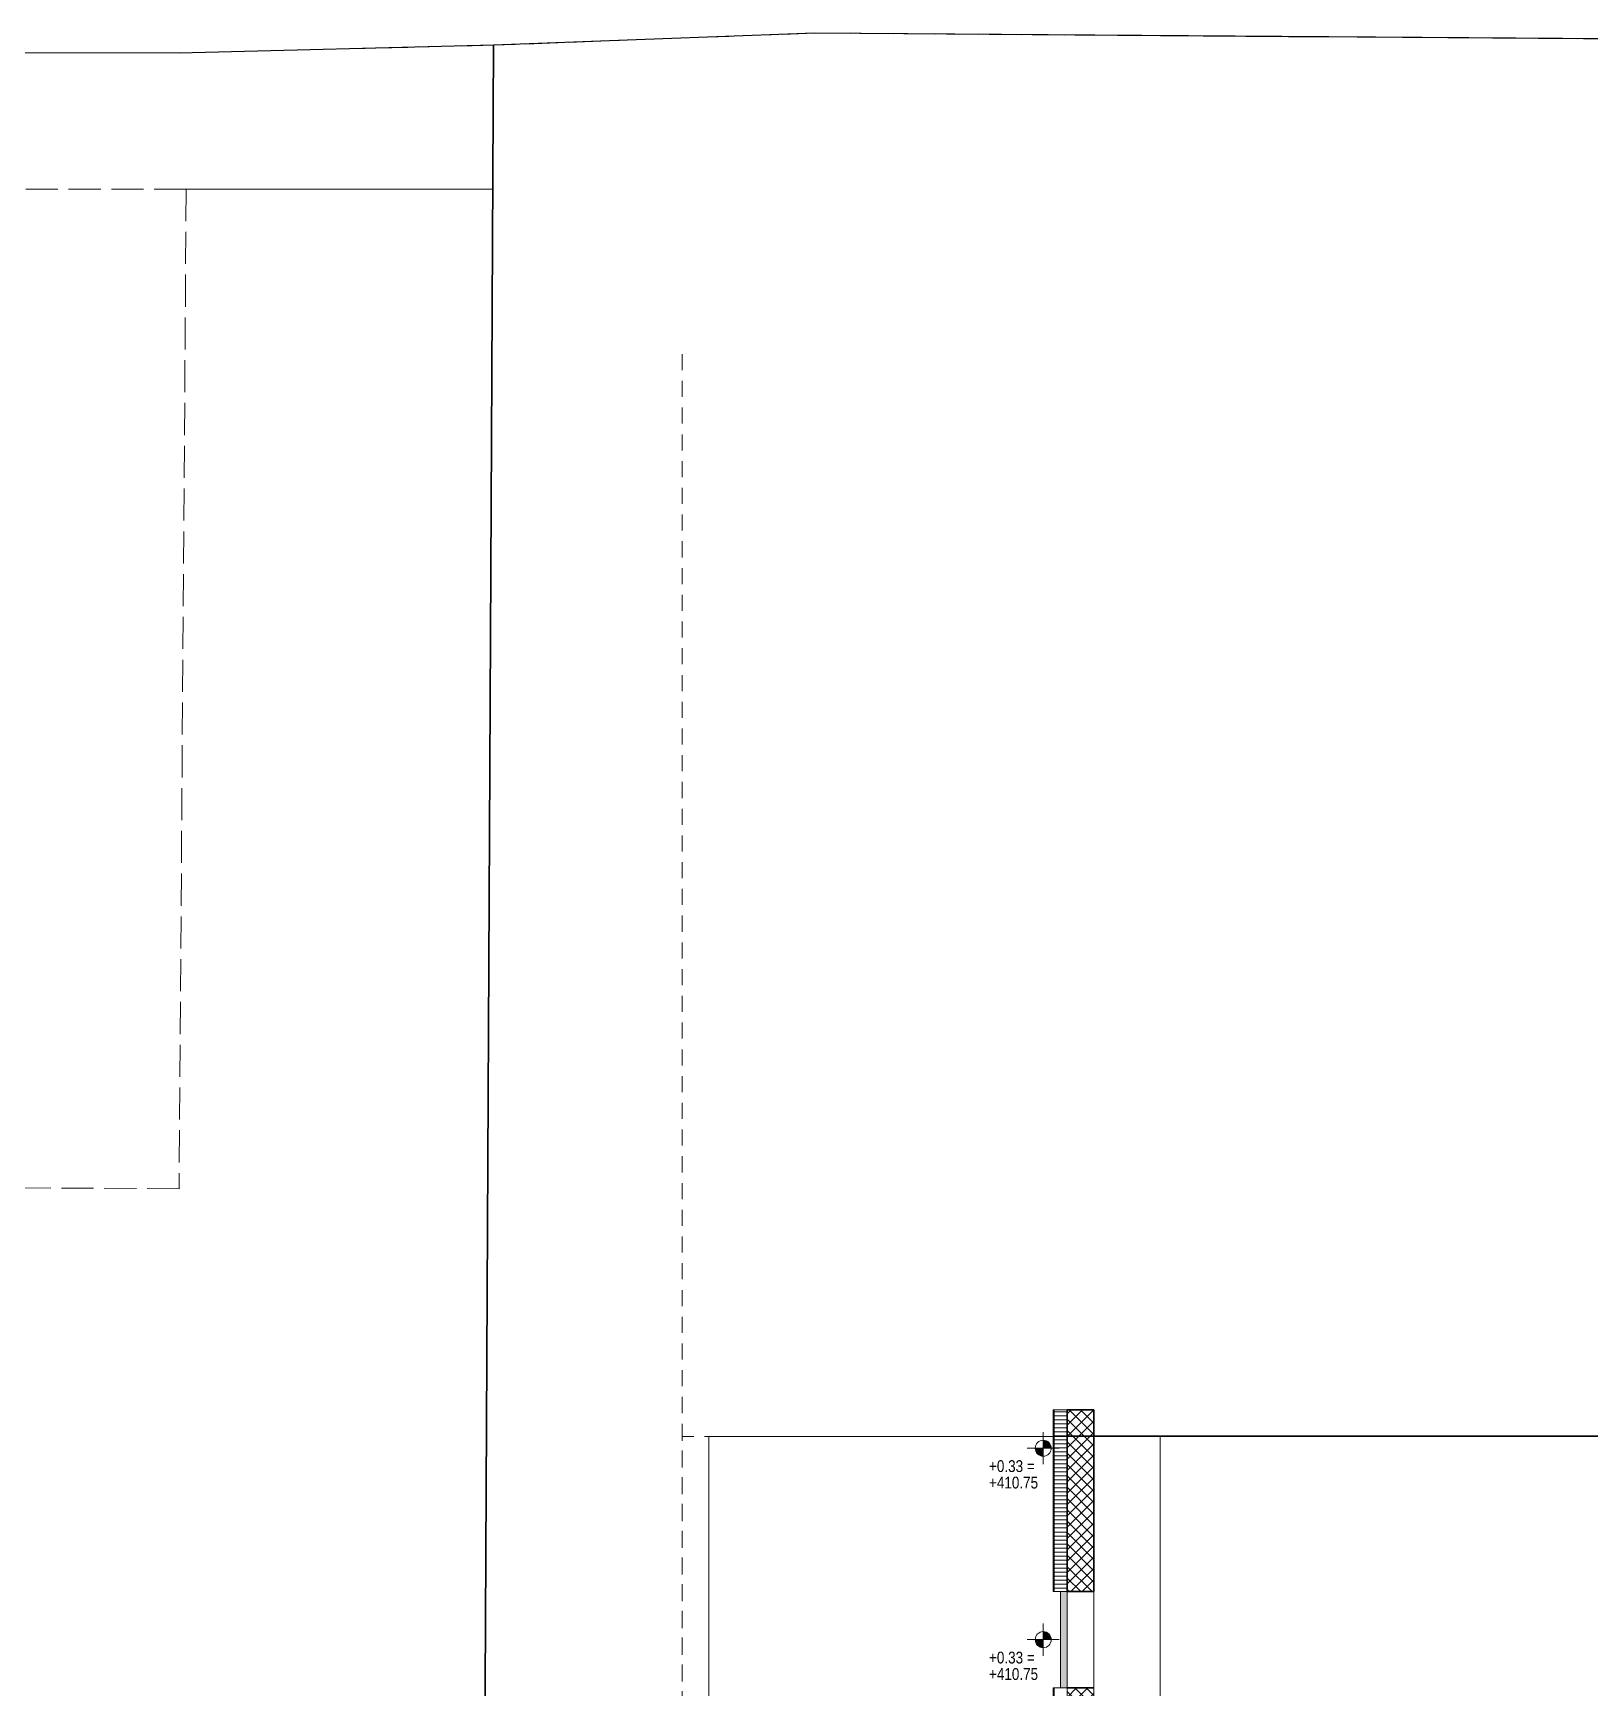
# Model space of a CAD drawing. Header units: metres. Extents: x -163 to 276, y -152 to 153.
# Drawn here: x 4.52 to 19.07, y 10.88 to 26.35 of the extents above; entities that cross this region are included whole.
import ezdxf

# ---------------------------------------------------------------- set-up
doc = ezdxf.new("R2010")
doc.units = ezdxf.units.M
doc.header["$MEASUREMENT"] = 0
doc.linetypes.add('Strich 3_1mm Kanten', pattern=[0.2, 0.15, -0.05])
doc.linetypes.add('Strich 6_1mm', pattern=[0.35, 0.3, -0.05])
for name, color, linetype in [('000 Kataster', 7, 'Continuous'), ('000-3 Kataster Parzellengrenzen', 7, 'Continuous'), ('010 Aussenwände', 7, 'Continuous'), ('010 Aussenwände Bauteilschraffuren', 7, 'Continuous'), ('010 Aussenwände Schichttrennlinien', 7, 'Continuous'), ('010 Türen', 7, 'Continuous'), ('026 Unterhalb', 7, 'Continuous'), ('030 Bodenaufbauten', 7, 'Continuous'), ('035 Decken', 7, 'Continuous'), ('111 Bemassung Ausführung Koten Neu', 7, 'Continuous'), ('320 Sanitär Neu', 7, 'Continuous')]:
    doc.layers.add(name, color=color, linetype=linetype)
doc.styles.add('ERSTELLTER_STIL_2', font='ARIALN.TTF')
pattern_1 = [(45, (0, 0), (-0.053033, 0.053033), []), (135, (0, 0), (0.053033, 0.053033), [])]

msp = doc.modelspace()

# ---------------------------------------------------------------- hatches: boundary and pattern name
at = {"layer": '010 Aussenwände Bauteilschraffuren', "linetype": 'Continuous', "lineweight": 13, "true_color": 0x5f5f5f}
h = msp.add_hatch(dxfattribs=at)
h.set_pattern_fill('Dämmstoff__allgemein_ver_31', color=251, style=0, pattern_type=2)
h.set_pattern_definition([(2e-13, (0, 0), (0, 0.0375), [])])
h.paths.add_polyline_path([(14.065, 13.48), (14.065, 11.78), (14.185, 11.78), (14.185, 13.48)])
h = msp.add_hatch(dxfattribs=at)
h.set_pattern_fill('Beton_0001', color=251, style=0, pattern_type=2)
h.set_pattern_definition(pattern_1)
h.paths.add_polyline_path([(14.185, 13.48), (14.185, 11.78), (14.435, 11.78), (14.435, 13.48)])
h = msp.add_hatch(dxfattribs=at)
h.set_pattern_fill('Beton_0001', color=251, style=0, pattern_type=2)
h.set_pattern_definition(pattern_1)
h.paths.add_polyline_path([(14.185, 3.309), (14.273, 3.2), (14.435, 3.2), (14.435, 10.88), (14.185, 10.88)])
at = {"layer": '111 Bemassung Ausführung Koten Neu', "linetype": 'Continuous', "lineweight": 13}
for points in [[(13.962, 13.121), (14.037, 13.121), (14.031, 13.15), (14.015, 13.174), (13.99, 13.19), (13.962, 13.196)], [(13.962, 13.121), (13.887, 13.121), (13.892, 13.092), (13.909, 13.068), (13.933, 13.052), (13.962, 13.046)], [(13.962, 11.331), (13.887, 11.331), (13.892, 11.303), (13.909, 11.278), (13.933, 11.262), (13.962, 11.256)], [(13.962, 11.331), (14.037, 11.331), (14.031, 11.36), (14.015, 11.384), (13.99, 11.401), (13.962, 11.406)]]:
    msp.add_hatch(color=7, dxfattribs=at).paths.add_polyline_path(points)
at = {"layer": '320 Sanitär Neu', "linetype": 'Continuous', "lineweight": 0, "true_color": 0x001600}
msp.add_hatch(color=98, dxfattribs=at).paths.add_polyline_path([(14.185, 11.78), (14.125, 11.78), (14.125, 10.88), (14.185, 10.88)])

# ---------------------------------------------------------------- linework, layer by layer
at = {"layer": '000 Kataster', "color": 251, "linetype": 'Continuous', "lineweight": 13, "true_color": 0x5f5f5f}
msp.add_lwpolyline([(25.357, 26.25), (11.822, 26.351), (8.821, 26.238), (5.88, 26.165), (-3.545, 26.177), (-16.219, 26.193), (-18.1, 26.191, 0.162937), (-19.261, 25.75, 0.223957), (-19.977, 24.239), (-19.773, 8.583), (-19.544, -7.552, 0.171691), (-18.147, -11.539), (-27.212, -11.056, 0.19894)], format="xyb", dxfattribs=at)
at = {"layer": '000 Kataster', "color": 251, "linetype": 'Strich 6_1mm', "lineweight": 13, "true_color": 0x5f5f5f}
msp.add_lwpolyline([(25.357, 26.25), (11.822, 26.351), (8.821, 26.238), (5.88, 26.165), (-3.545, 26.177), (-16.219, 26.193, 0.20943), (-17.537, 25.61, 0.107846), (-17.926, 24.939), (-14.461, 24.929), (-3.552, 24.897), (5.947, 24.893), (8.814, 24.892), (8.732, 8.439), (-17.702, 8.553), (-17.451, -7.725, 0.10257), (-17.078, -9.381, 0.102722), (-16.075, -10.751, 0.142534), (-13.451, -11.79), (-12.99, -11.813), (13.532, -11.864), (25.615, -11.887)], format="xyb", dxfattribs=at)
msp.add_lwpolyline([(-17.926, 24.939), (-18.005, 24.247), (-17.744, 11.278), (-17.702, 8.553), (8.732, 8.439), (8.814, 24.892), (5.947, 24.893), (5.881, 15.547), (-3.479, 15.597), (-3.479, 15.746), (-3.598, 15.747), (-3.729, 15.748), (-3.729, 15.598), (-14.518, 15.589), (-14.461, 24.929)], close=True, dxfattribs=at)
at = {"layer": '000-3 Kataster Parzellengrenzen', "color": 251, "linetype": 'Continuous', "lineweight": 25, "true_color": 0x5f5f5f}
msp.add_lwpolyline([(25.615, -11.887), (35.756, -11.842, 0.17821), (41.227, -9.201, 0.179379), (43.68, -3.606), (44.524, 5.298), (46.41, 24.655), (40.241, 26.147), (11.822, 26.351), (8.821, 26.238), (8.732, 8.439), (25.478, 8.366)], format="xyb", close=True, dxfattribs=at)
msp.add_lwpolyline([(-3.638, 8.491), (8.732, 8.439), (8.821, 26.238), (5.88, 26.165), (-3.545, 26.177), (-3.553, 24.747)], close=True, dxfattribs=at)
at = {"layer": '010 Aussenwände', "color": 251, "linetype": 'Continuous', "lineweight": 13, "true_color": 0x5f5f5f}
for p, q in [((14.055, 11.78), (14.065, 11.78)), ((14.055, 10.88), (14.065, 10.88))]:
    msp.add_line(p, q, dxfattribs=at)
at = {"layer": '010 Aussenwände', "color": 251, "linetype": 'Continuous', "lineweight": 18, "true_color": 0x5f5f5f}
for p, q in [((14.065, 11.78), (14.185, 11.78)), ((14.065, 10.88), (14.185, 10.88))]:
    msp.add_line(p, q, dxfattribs=at)
at = {"layer": '010 Aussenwände', "color": 251, "linetype": 'Continuous', "lineweight": 35, "true_color": 0x5f5f5f}
for p, q in [((14.185, 11.78), (14.435, 11.78)), ((14.185, 10.88), (14.435, 10.88))]:
    msp.add_line(p, q, dxfattribs=at)
at = {"layer": '010 Aussenwände', "color": 251, "linetype": 'Continuous', "lineweight": 13, "true_color": 0x5f5f5f, "flags": 128}
for points in [[(14.055, 13.48), (14.065, 13.48)], [(14.055, 13.48), (14.055, 11.78)], [(14.055, 10.88), (14.055, 3.47)]]:
    msp.add_lwpolyline(points, dxfattribs=at)
at = {"layer": '010 Aussenwände', "color": 251, "linetype": 'Continuous', "lineweight": 18, "true_color": 0x5f5f5f, "flags": 128}
msp.add_lwpolyline([(14.065, 13.48), (14.185, 13.48)], dxfattribs=at)
at = {"layer": '010 Aussenwände', "color": 251, "linetype": 'Continuous', "lineweight": 35, "true_color": 0x5f5f5f, "flags": 128}
for points in [[(14.185, 13.48), (14.435, 13.48)], [(14.435, 11.78), (14.435, 13.48)]]:
    msp.add_lwpolyline(points, dxfattribs=at)
at = {"layer": '010 Aussenwände Schichttrennlinien', "color": 251, "linetype": 'Continuous', "lineweight": 18, "true_color": 0x5f5f5f}
for p, q in [((14.065, 13.48), (14.065, 11.78)), ((14.065, 10.88), (14.065, 3.47))]:
    msp.add_line(p, q, dxfattribs=at)
at = {"layer": '010 Aussenwände Schichttrennlinien', "color": 251, "linetype": 'Continuous', "lineweight": 35, "true_color": 0x5f5f5f}
msp.add_line((14.185, 13.48), (14.185, 11.78), dxfattribs=at)
at = {"layer": '010 Türen', "color": 251, "linetype": 'Continuous', "lineweight": 13, "true_color": 0x5f5f5f}
for p, q in [((14.055, 11.78), (14.065, 11.78)), ((14.055, 10.88), (14.065, 10.88))]:
    msp.add_line(p, q, dxfattribs=at)
at = {"layer": '010 Türen', "color": 251, "linetype": 'Continuous', "lineweight": 18, "true_color": 0x5f5f5f}
for p, q in [((14.065, 11.78), (14.185, 11.78)), ((14.065, 10.88), (14.185, 10.88))]:
    msp.add_line(p, q, dxfattribs=at)
at = {"layer": '010 Türen', "color": 251, "linetype": 'Continuous', "lineweight": 35, "true_color": 0x5f5f5f}
for p, q in [((14.185, 11.78), (14.435, 11.78)), ((14.185, 10.88), (14.435, 10.88))]:
    msp.add_line(p, q, dxfattribs=at)
at = {"layer": '026 Unterhalb', "color": 251, "linetype": 'Strich 3_1mm Kanten', "lineweight": 13, "true_color": 0x5f5f5f}
msp.add_line((10.585, 23.35), (10.585, 8), dxfattribs=at)
at = {"layer": '030 Bodenaufbauten', "color": 251, "linetype": 'Continuous', "lineweight": 13, "true_color": 0x5f5f5f, "flags": 128}
msp.add_lwpolyline([(14.435, 13.23), (14.435, -6.18), (37.672, -6.18), (39.48, 12.662), (39.768, 12.634), (39.884, 13.839), (32.049, 13.839), (31.987, 13.248), (31.987, 6.36), (30.165, 6.36), (30.165, 7.516), (25.885, 7.516), (25.885, 13.23)], close=True, dxfattribs=at)
at = {"layer": '035 Decken', "color": 251, "linetype": 'Continuous', "lineweight": 13, "true_color": 0x5f5f5f, "flags": 128}
for points in [[(25.645, 13.238), (25.645, 13.23), (25.885, 13.23), (25.885, 10.17), (27.625, 10.17), (27.625, 8.32), (28.935, 8.32), (39.361, 8.32), (40.775, 23.1), (43.025, 23.1), (43.025, 8.32), (43.025, 5.57), (38.799, 5.57), (37.671, -6.18), (14.185, -6.18), (14.185, 13.238)], [(10.835, 13.23), (15.055, 13.23), (15.055, -6.18), (10.835, -6.18)]]:
    msp.add_lwpolyline(points, close=True, dxfattribs=at)
at = {"layer": '035 Decken', "color": 251, "linetype": 'Strich 3_1mm Kanten', "lineweight": 13, "true_color": 0x5f5f5f, "flags": 128}
for points in [[(10.585, -6.18), (14.185, -6.18), (14.185, 13.23), (10.585, 13.23)], [(14.185, 13.23), (15.055, 13.23), (15.055, -6.18), (14.185, -6.18)]]:
    msp.add_lwpolyline(points, close=True, dxfattribs=at)
at = {"layer": '111 Bemassung Ausführung Koten Neu', "color": 7, "linetype": 'Continuous', "lineweight": 13}
for p, q in [((13.962, 12.971), (13.962, 13.271)), ((13.812, 13.121), (14.112, 13.121)), ((13.962, 11.181), (13.962, 11.481)), ((13.812, 11.331), (14.112, 11.331))]:
    msp.add_line(p, q, dxfattribs=at)
for centre in [(13.962, 13.121), (13.962, 11.331)]:
    msp.add_circle(centre, 0.075, dxfattribs=at)
at = {"layer": '320 Sanitär Neu', "color": 98, "linetype": 'Continuous', "lineweight": 13, "true_color": 0x005b00}
for p, q in [((14.125, 11.78), (14.125, 10.88)), ((14.125, 11.78), (14.185, 11.78)), ((14.185, 11.78), (14.185, 10.88)), ((14.125, 10.88), (14.185, 10.88))]:
    msp.add_line(p, q, dxfattribs=at)

# ---------------------------------------------------------------- texts
at = {"layer": '111 Bemassung Ausführung Koten Neu', "color": 7, "lineweight": 13, "char_height": 0.11, "attachment_point": 7, "style": 'ERSTELLTER_STIL_2'}
for s, insert in [('\\A1;{\\pql;\\fArial Narrow|b0|i0|c0|p0;\\W1.000000;+0.33 =}', (13.455, 12.897)), ('\\A1;{\\pql;\\fArial Narrow|b0|i0|c0|p0;\\W1.000000;+410.75}', (13.455, 12.743)), ('\\A1;{\\pql;\\fArial Narrow|b0|i0|c0|p0;\\W1.000000;+0.33 =}', (13.455, 11.107)), ('\\A1;{\\pql;\\fArial Narrow|b0|i0|c0|p0;\\W1.000000;+410.75}', (13.455, 10.953))]:
    msp.add_mtext(s, dxfattribs=dict(at, insert=insert))

doc.saveas('drawing.dxf')
